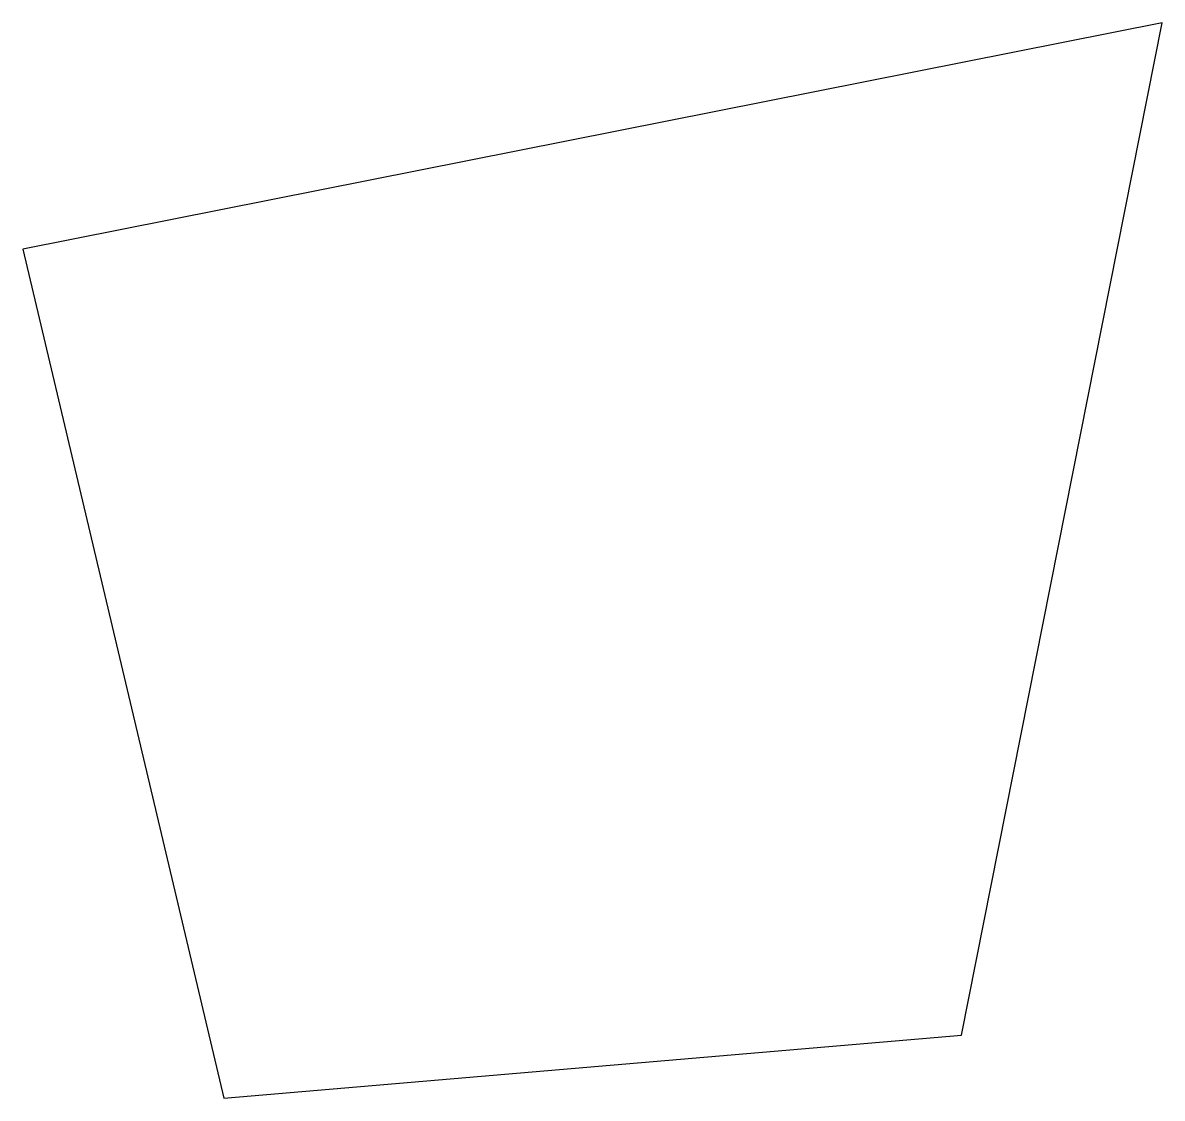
# Model space of a CAD drawing. Header units: millimetres. Extents: x 13737 to 33158, y -6267 to 12071.
import ezdxf

# ---------------------------------------------------------------- set-up
doc = ezdxf.new("R2010")
doc.units = ezdxf.units.MM

msp = doc.modelspace()

# ---------------------------------------------------------------- linework, layer by layer
msp.add_lwpolyline([(13737, 8208), (17161, -6267), (29734, -5191), (33158, 12071)], close=True)

doc.saveas('drawing.dxf')
